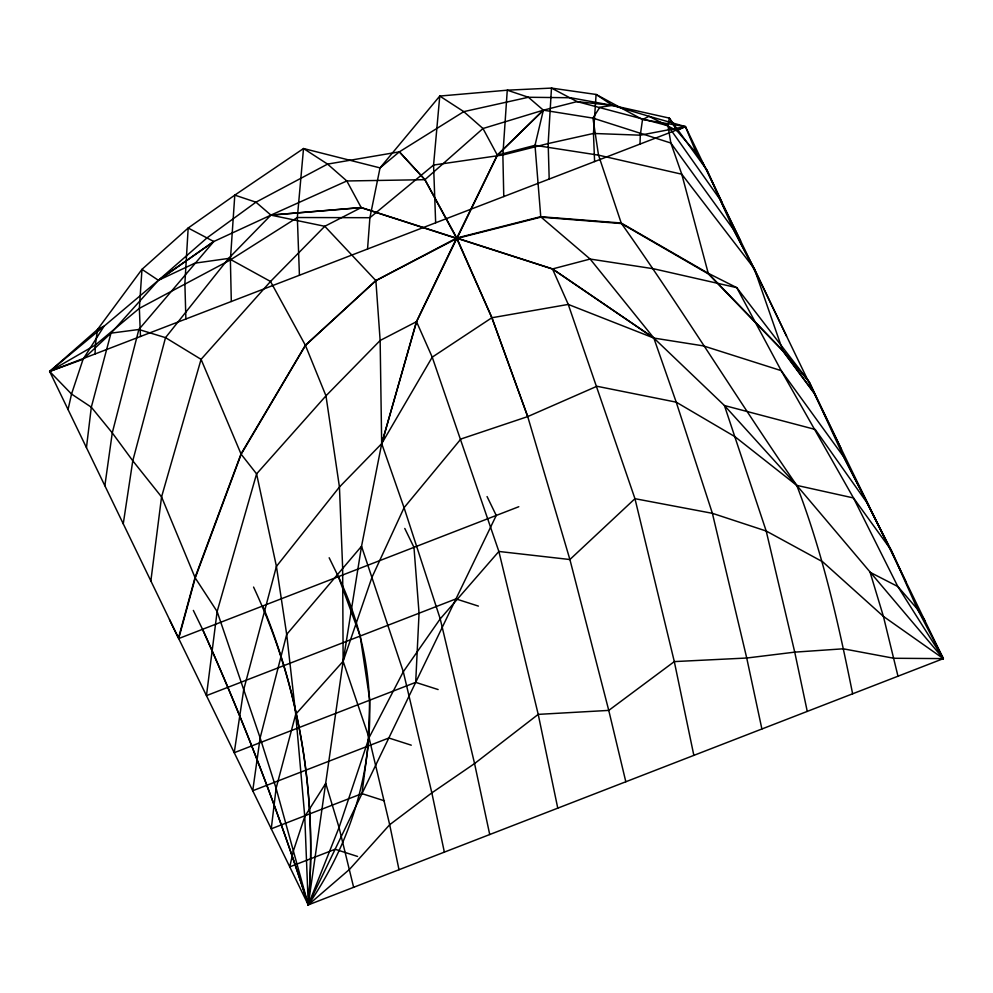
<?xml version="1.0" encoding="UTF-8"?>
<svg xmlns="http://www.w3.org/2000/svg" width="993" height="993" viewBox="0 0 993 993"><rect width="100%" height="100%" fill="white"/><g stroke="black" fill="none" stroke-linecap="round" stroke-linejoin="round"><path stroke-width="1.49" d="M95.067 353.967L95.34 345.067L97.575 329.415L141.974 269.351L188.173 228.018L234.795 195.124L303.523 148.528L380.034 167.891L399.372 151.842L463.781 111.638L528.4 97.264L570.565 97.748L612.544 105.419L669.332 118.105L706.929 170.101L722.196 202.783M640.013 144.084L640.286 135.185L642.521 119.532L649.025 116.305L685.418 126.595L814.148 393.265L782.956 351.112L708.406 273.931L621.395 223.549L540.788 217.157L456.991 238.432L497.431 155.144L543.382 110.186L577.07 101.609L612.544 105.419L649.025 116.305L676.779 130.592L696.515 153.344L703.814 164.689M869.26 506.442L843.74 456.954L781.218 370.65L703.367 345.887L653.866 338.067L568.257 304.417L491.808 317.772L432.228 357.157L381.709 443.635L339.445 487.017L276.426 566.407L243.719 689.639L234.224 752.706L415.695 682.365L419.058 613.215L413.969 547.354L404.784 528.45M169.505 619.657L308.264 904.908L349.524 869.371L389.69 824.711L431.843 792.873L474.567 763.567L538.218 714.377L608.759 710.405L674.309 661.599L746.736 658.024L794.735 652.14L843.305 648.801L893.874 658.272L943.35 658.62L796.758 485.378L724.431 405.529L653.866 338.067L552.592 268.917L456.792 238.01L540.564 216.697L621.121 222.991L708.046 273.187L782.534 350.219L813.689 392.309L943.35 658.62L308.264 904.908C317.599 796.659 299.7 685.592 253.563 587.074M367.547 249.032L369.905 217.715L380.034 167.891L439.762 96.06L507.262 90.189L551.475 88.092L596.098 94.459L642.521 119.532L685.418 126.595L696.515 153.344L706.929 170.101L733.442 229.445L758.975 278.983M86.453 447.632L91.319 407.192L110.98 333.151L158.433 280.311L207.289 237.662L255.946 202.187L327.566 164.106L399.372 151.842L424.967 179.683L456.929 238.208L491.895 317.735L527.717 416.601L569.895 559.531L608.759 710.405L625.813 781.752M193.35 610.41L202.547 629.314A3478.268 2956.149 -8.1 0 1 308.264 904.908L343.131 661.288L361.539 546.262L381.709 443.635L416.427 321.72L456.581 238.097L375.863 280.572L305.447 345.415L241.162 454.248L256.591 473.872L276.426 566.407L286.692 634.403L295.728 714.24L276.104 788.33L271.25 828.807L361.973 793.63L368.006 746.066L369.806 700.152L360.174 636.041L338.365 576.66L329.167 557.768M150.862 580.955L161.561 496.91L201.07 359.342L270.518 281.478L324.785 226.292L361.117 207.636L456.78 238.506L375.9 280.647L305.372 345.266L241.014 453.938L195.038 577.541L178.467 638.089L49.65 371.456L97.575 329.415L104.079 326.176L158.433 280.311L213.793 241.51L270.903 215.133L361.117 207.636M104.861 485.726L112.271 432.886L138.859 329.49L213.78 241.522L188.173 228.018L184.884 283.477L185.89 318.989M123.256 523.82L132.777 460.789L165.521 337.645L228.626 258.416L270.903 215.133L324.785 226.292L375.9 280.647M68.058 409.538L71.533 394.047L83.077 359.255L104.079 326.176L49.65 371.456L71.533 394.047L91.319 407.192L112.271 432.886L132.777 460.789L161.561 496.91L195.038 577.541M503.774 196.564L502.868 154.982L507.262 90.189L528.4 97.264L543.357 110.173L535.004 145.326L540.788 217.157M241.162 454.248L195.236 577.963L178.69 638.561L518.793 506.715M489.723 834.53L474.567 763.567L440.222 618.862L404.064 507.708L381.709 443.635L416.551 321.757L456.929 238.208M202.547 629.314C242.863 719.118 278.437 811.082 308.264 904.908L339.047 827.504L369.048 737.725L403.307 671.752L440.222 618.862L498.871 551.463L569.895 559.531L634.961 498.685L712.391 513.319L766.199 531.019L822.676 561.802L883.41 616.405L943.35 658.62L917.532 609.243L891.031 549.861L843.74 456.954L809.233 381.933L736.769 287.66L708.046 273.187M195.236 577.963L217.132 611.539L260.141 737.886L276.104 788.33L308.264 904.908L496.252 515.454L487.066 496.562M338.365 576.66A431.123 366.417 -8.1 0 1 308.264 904.896L304.764 816.519L295.728 714.24L343.131 661.288L371.965 577.343L404.064 507.708L460.851 439.03L527.717 416.601L491.895 317.735L456.643 238.32L497.307 155.094L543.357 110.173L592.945 118.105L670.858 143.029L733.442 229.445L754.295 268.619L786.568 336.118M456.643 238.32L424.88 179.721L482.983 128.519L543.357 110.173M140.472 336.478L139.355 308.351L141.974 269.351L158.433 280.311L213.78 241.522M241.014 453.938L201.07 359.342L165.521 337.645L138.859 329.49L110.98 333.151L83.077 359.255L49.65 371.456L95.34 345.067L139.355 308.351L230.388 259.918L297.341 217.517L369.905 217.715L433.569 165.049L502.868 154.982L548.173 143.551L593.466 133.459L640.286 135.185L685.418 126.595L676.779 130.592L669.332 118.105L667.954 125.714L670.858 143.029L681.769 174.209L708.406 273.931M416.427 321.72L380.145 340.487L325.965 395.835L256.591 473.872L217.132 611.539L206.457 695.634L455.973 598.903L478.403 606.102M158.433 280.311L194.889 263.17L228.626 258.416L270.518 281.478L305.372 345.266M231.307 301.5L230.388 259.918L234.795 195.124L255.946 202.187L270.915 215.109L346.818 180.974L424.967 179.683M527.717 416.601L596.93 386.265L676.221 402.165L734.857 436.622L796.758 485.378L853.484 497.952L891.031 549.861L906.299 582.531M49.65 371.456L685.418 126.595M552.592 268.917L590.14 259.049L653.605 268.78L736.769 287.66L781.218 370.65L853.484 497.952L897.821 586.528L943.35 658.62M497.431 155.144L535.004 145.326L598.518 155.156L681.769 174.209L754.295 268.619L782.956 351.112M270.915 215.109L361.179 207.525L552.53 269.029L653.853 338.104L676.221 402.165L712.391 513.319L746.736 658.024L761.892 728.986M415.695 682.365L438.124 689.552M411.276 745.184L388.834 737.998L252.731 790.751L260.141 737.886L286.692 634.403L361.526 546.262L403.307 671.752L431.843 792.873L444.355 852.118M361.973 793.63L384.415 800.817M357.554 856.45L335.125 849.263L289.757 866.852L293.233 851.349L304.764 816.519L325.741 783.39L339.047 827.504L353.632 887.308M540.564 216.697L590.14 259.049L653.866 338.067M399.372 151.842L424.88 179.721M782.534 350.219L809.233 381.933L841.468 449.382M621.121 222.991C681.918 308.897 737.017 398.702 796.758 485.378C822.676 552.741 838.427 623.194 852.627 693.797M924.831 620.575L917.532 609.243L897.821 586.528L870.091 572.303L883.41 616.405L897.982 676.208M361.179 207.525L346.818 180.974L327.566 164.106L303.523 148.528L297.341 217.517L299.427 275.26M497.307 155.094L482.983 128.519L463.781 111.638L439.762 96.06L433.569 165.049L435.654 222.792M740.592 240.889L719.689 198.948L667.954 125.714L577.082 101.609L551.475 88.092L548.173 143.551L549.191 179.063M887.779 544.487L866.889 502.582L815.203 429.448L724.431 405.529L766.199 531.019L794.735 652.14L807.259 711.398M552.53 269.029L568.257 304.417L634.961 498.685L674.309 661.599L693.846 755.375M416.551 321.757L432.228 357.157L498.871 551.463L538.218 714.377L557.768 808.141M305.447 345.415L325.965 395.835L339.445 487.017L342.647 567.959L343.131 661.288L369.048 737.725L389.69 824.711L399 869.719M621.395 223.549L598.518 155.156L592.945 118.105L599.859 107.207L612.544 105.419L596.098 94.459L593.466 133.459L594.596 161.574M375.863 280.572L380.145 340.487L381.672 443.623M262.76 605.978A879.326 747.332 -8.1 0 1 308.264 904.908"/></g></svg>
